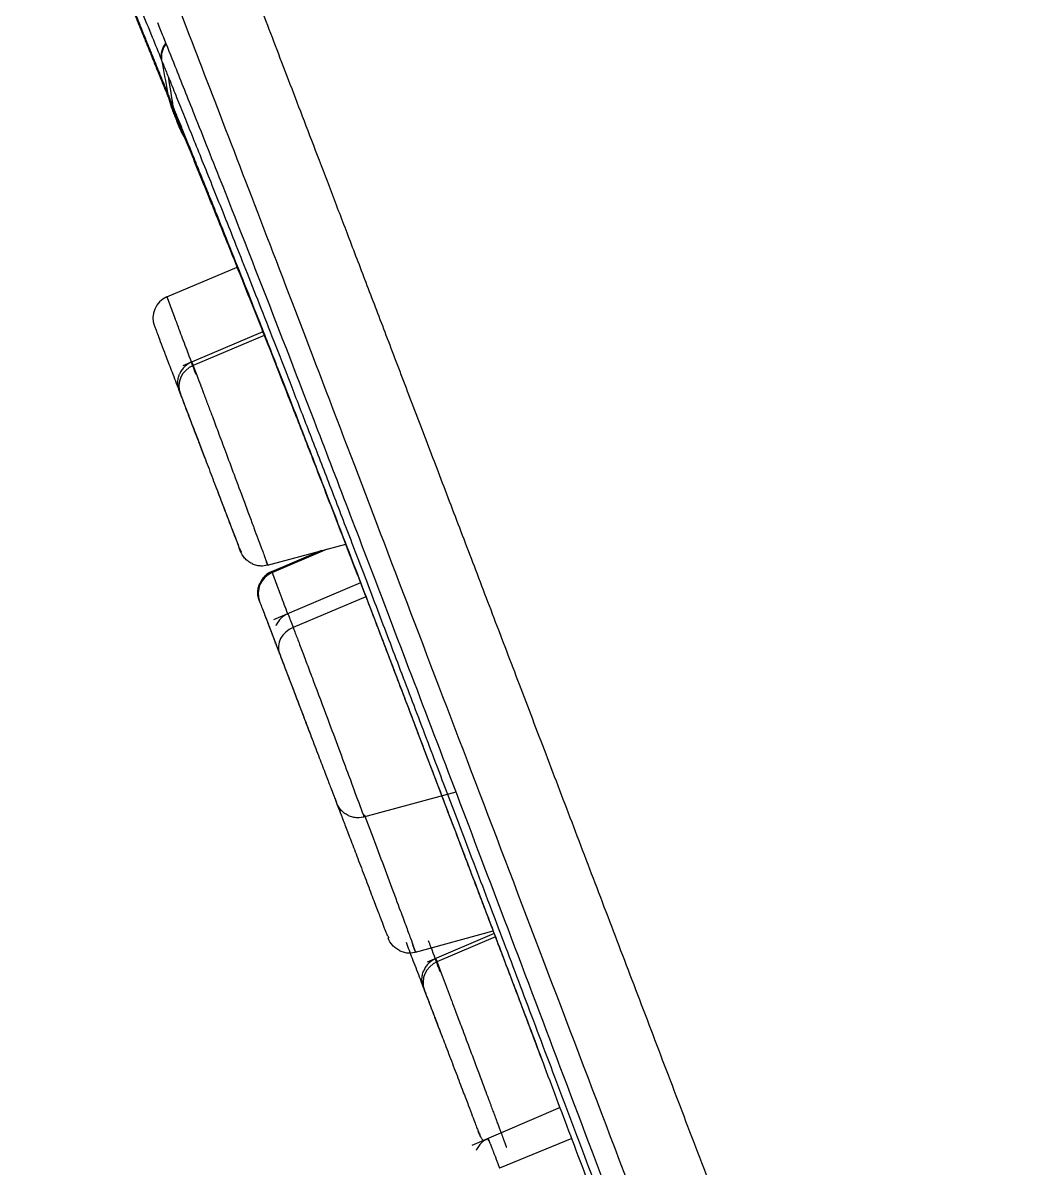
# Model space of a CAD drawing. Extents: x 1777 to 3131, y 3495 to 4487.
# Drawn here: x 2653.78 to 2667.02, y 4140.45 to 4155.49 of the extents above; entities that cross this region are included whole.
import ezdxf

# ---------------------------------------------------------------- set-up
doc = ezdxf.new("R2010")
doc.units = 0
doc.header["$LTSCALE"] = 30
doc.header["$MEASUREMENT"] = 0
doc.layers.add('\\M+5B3DF\\M+5B4E7\\M+5CFDF', color=3, linetype='CONTINUOUS', lineweight=9)

msp = doc.modelspace()

# ---------------------------------------------------------------- linework, layer by layer
at = {"layer": '\\M+5B3DF\\M+5B4E7\\M+5CFDF', "color": 0, "lineweight": -3}
for p, q in [((2655.667, 4151.891), (2656.59, 4152.282)), ((2656.927, 4151.433), (2655.875, 4150.987)), ((2656.946, 4151.386), (2656.011, 4150.992)), ((2655.827, 4150.683), (2655.82, 4150.68)), ((2657.696, 4148.56), (2656.981, 4148.255)), ((2656.989, 4148.37), (2658.016, 4148.645)), ((2657.048, 4148.271), (2657.776, 4148.581)), ((2656.988, 4148.37), (2656.989, 4148.37)), ((2658.211, 4148.137), (2657.066, 4147.648)), ((2658.282, 4147.95), (2657.325, 4147.551)), ((2658.252, 4145.062), (2659.464, 4145.39)), ((2658.931, 4143.284), (2659.952, 4143.562)), ((2659.964, 4143.53), (2659.086, 4143.151)), ((2659.981, 4143.486), (2659.214, 4143.157)), ((2659.017, 4142.929), (2658.995, 4142.923)), ((2660.83, 4141.245), (2659.673, 4140.743)), ((2660.984, 4140.835), (2660.037, 4140.447))]:
    msp.add_line(p, q, dxfattribs=at)
msp.add_arc((2655.784, 4151.615, 0), 0.3, 112.947, 200.8929, dxfattribs=at)
for centre, major_axis, ratio, start_param, end_param in [((2655.887, 4155.069), (0.278, 0.113), 0.927503, 2.125662, 2.942187), ((2655.891, 4155.058), (0.278, 0.113), 0.927199, 2.125947, 2.942325), ((2657.141, 4154.879), (-1.389, -0.567), 0.926281, 6.085531, 6.271338), ((2657.193, 4154.75), (-1.389, -0.567), 0.923086, 6.086201, 6.431637), ((2657.205, 4154.72), (-1.39, -0.564), 0.920473, 6.088495, 6.433471), ((2657.215, 4154.698), (-1.39, -0.564), 0.919895, 6.0885, 6.433244), ((2657.141, 4154.879), (-1.389, -0.567), 0.926281, 0.069933, 0.149467), ((2657.193, 4154.75), (1.39, 0.564), 0.921196, 3.162913, 3.29235), ((2656.124, 4150.725), (-0.28, -0.107), 0.965926, 4.747716, 6.283185), ((2656.899, 4148.696), (0.28, 0.107), 0.965926, 3.141593, 3.359964), ((2657.165, 4147.998), (-0.28, -0.107), 0.991445, 4.750636, 6.283185), ((2657.427, 4147.312), (-0.28, -0.107), 0.866025, 4.746654, 6.283185), ((2658.826, 4143.647), (0.28, 0.107), 0.92388, 3.277998, 3.430817), ((2659.329, 4142.891), (0.28, 0.107), 0.965926, 1.612264, 3.141593), ((2660.034, 4141.044), (-0.28, -0.107), 0.965926, 0, 0.190085)]:
    msp.add_ellipse(centre, major_axis=major_axis, ratio=ratio, start_param=start_param, end_param=end_param, dxfattribs=at)
for points, knots in [([(2653.776, 4159.665), (2653.776, 4159.665), (2653.777, 4159.662), (2653.781, 4159.65), (2653.788, 4159.632), (2653.798, 4159.606), (2653.81, 4159.57), (2653.828, 4159.52), (2653.853, 4159.453), (2653.885, 4159.365), (2653.922, 4159.263), (2653.962, 4159.156), (2654.002, 4159.048), (2654.041, 4158.943), (2654.08, 4158.84), (2654.118, 4158.74), (2654.155, 4158.642), (2654.192, 4158.544), (2654.233, 4158.438), (2654.279, 4158.317), (2654.334, 4158.173), (2654.4, 4158.001), (2654.478, 4157.799), (2654.571, 4157.562), (2654.681, 4157.285), (2654.805, 4156.974), (2654.936, 4156.645), (2655.064, 4156.321), (2655.194, 4155.998), (2655.328, 4155.665), (2655.463, 4155.334), (2655.553, 4155.11), (2655.594, 4155.009)], [0, 0, 0, 0, 0.040397, 0.079998, 0.115944, 0.150665, 0.186539, 0.22561, 0.269105, 0.316321, 0.360337, 0.399003, 0.433354, 0.464211, 0.491743, 0.516243, 0.538567, 0.559572, 0.580353, 0.603373, 0.629492, 0.658721, 0.691082, 0.72658, 0.765462, 0.807277, 0.846, 0.880006, 0.91081, 0.943128, 0.975043, 1, 1, 1, 1]), ([(2655.676, 4154.575), (2655.671, 4154.588), (2655.66, 4154.613), (2655.645, 4154.651), (2655.63, 4154.689), (2655.614, 4154.727), (2655.599, 4154.764), (2655.584, 4154.801), (2655.569, 4154.838), (2655.554, 4154.875), (2655.539, 4154.911), (2655.525, 4154.948), (2655.51, 4154.984), (2655.496, 4155.02), (2655.481, 4155.055), (2655.467, 4155.091), (2655.453, 4155.126), (2655.438, 4155.161), (2655.424, 4155.195), (2655.41, 4155.23), (2655.396, 4155.264), (2655.383, 4155.298), (2655.369, 4155.332), (2655.355, 4155.366), (2655.342, 4155.399), (2655.328, 4155.433), (2655.315, 4155.466), (2655.302, 4155.499), (2655.288, 4155.531), (2655.275, 4155.564), (2655.262, 4155.596), (2655.249, 4155.628), (2655.236, 4155.66), (2655.224, 4155.691), (2655.211, 4155.723), (2655.198, 4155.754), (2655.186, 4155.785), (2655.173, 4155.816), (2655.161, 4155.847), (2655.149, 4155.877), (2655.137, 4155.907), (2655.125, 4155.937), (2655.113, 4155.967), (2655.101, 4155.997), (2655.089, 4156.026), (2655.077, 4156.056), (2655.065, 4156.085), (2655.054, 4156.113), (2655.042, 4156.142), (2655.031, 4156.171), (2655.019, 4156.199), (2655.008, 4156.227), (2654.997, 4156.255), (2654.986, 4156.283), (2654.975, 4156.311), (2654.964, 4156.338), (2654.953, 4156.365), (2654.942, 4156.392), (2654.931, 4156.419), (2654.92, 4156.446), (2654.91, 4156.473), (2654.899, 4156.499), (2654.889, 4156.525), (2654.878, 4156.551), (2654.868, 4156.577), (2654.858, 4156.603), (2654.848, 4156.628), (2654.837, 4156.654), (2654.827, 4156.679), (2654.817, 4156.704), (2654.808, 4156.729), (2654.798, 4156.754), (2654.788, 4156.778), (2654.778, 4156.803), (2654.769, 4156.827), (2654.759, 4156.851), (2654.723, 4156.942), (2654.659, 4157.104), (2654.57, 4157.332), (2654.478, 4157.566), (2654.387, 4157.802), (2654.304, 4158.017), (2654.227, 4158.218), (2654.153, 4158.412), (2654.08, 4158.607), (2654.01, 4158.794), (2653.964, 4158.917), (2653.936, 4158.993), (2653.921, 4159.034), (2653.909, 4159.067), (2653.902, 4159.086), (2653.899, 4159.094)], [0, 0, 0, 0, 0.004062, 0.008123, 0.012185, 0.016247, 0.020309, 0.024372, 0.028434, 0.032497, 0.03656, 0.040623, 0.044686, 0.048749, 0.052813, 0.056876, 0.06094, 0.065004, 0.069068, 0.073132, 0.077197, 0.081261, 0.085326, 0.08939, 0.093455, 0.09752, 0.101585, 0.10565, 0.109716, 0.113781, 0.117847, 0.121912, 0.125978, 0.130043, 0.134109, 0.138174, 0.14224, 0.146306, 0.150372, 0.154438, 0.158504, 0.16257, 0.166636, 0.170702, 0.174768, 0.178834, 0.1829, 0.186967, 0.191033, 0.1951, 0.199166, 0.203233, 0.2073, 0.211367, 0.215434, 0.219501, 0.223568, 0.227635, 0.231702, 0.23577, 0.239837, 0.243905, 0.247972, 0.25204, 0.256108, 0.260175, 0.264243, 0.268311, 0.272379, 0.276447, 0.280515, 0.284584, 0.288652, 0.29272, 0.296789, 0.300857, 0.304926, 0.343283, 0.386326, 0.434053, 0.486463, 0.543552, 0.592776, 0.652051, 0.721371, 0.800728, 0.890117, 0.920481, 0.950032, 0.978771, 1, 1, 1, 1]), ([(2654.052, 4158.678), (2654.052, 4158.677), (2654.059, 4158.659), (2654.074, 4158.618), (2654.102, 4158.542), (2654.129, 4158.468), (2654.156, 4158.394), (2654.187, 4158.313), (2654.225, 4158.211), (2654.27, 4158.093), (2654.321, 4157.958), (2654.379, 4157.806), (2654.445, 4157.634), (2654.512, 4157.461), (2654.578, 4157.29), (2654.641, 4157.127), (2654.711, 4156.948), (2654.788, 4156.752), (2654.874, 4156.536), (2654.942, 4156.364), (2654.989, 4156.246), (2655.01, 4156.192), (2655.032, 4156.138), (2655.054, 4156.083), (2655.077, 4156.027), (2655.099, 4155.971), (2655.122, 4155.915), (2655.145, 4155.857), (2655.168, 4155.8), (2655.191, 4155.742), (2655.215, 4155.683), (2655.239, 4155.624), (2655.263, 4155.564), (2655.287, 4155.504), (2655.312, 4155.443), (2655.336, 4155.382), (2655.361, 4155.32), (2655.386, 4155.258), (2655.412, 4155.195), (2655.437, 4155.132), (2655.463, 4155.068), (2655.489, 4155.004), (2655.516, 4154.939), (2655.542, 4154.874), (2655.569, 4154.808), (2655.595, 4154.742), (2655.621, 4154.68), (2655.637, 4154.64), (2655.644, 4154.623)], [0, 0, 0, 0, 0.008924, 0.091228, 0.1573, 0.20715, 0.24078, 0.285694, 0.331074, 0.376921, 0.423235, 0.470019, 0.517273, 0.564997, 0.598822, 0.633572, 0.669249, 0.705855, 0.743394, 0.78187, 0.790237, 0.798566, 0.806857, 0.81511, 0.823324, 0.8315, 0.839638, 0.847737, 0.855798, 0.86382, 0.871804, 0.879749, 0.887656, 0.895524, 0.903354, 0.911145, 0.918897, 0.926611, 0.934286, 0.941923, 0.949521, 0.95708, 0.964602, 0.972084, 0.979529, 0.986935, 0.994302, 1, 1, 1, 1]), ([(2655.693, 4154.502), (2655.689, 4154.513), (2655.679, 4154.536), (2655.665, 4154.572), (2655.65, 4154.609), (2655.634, 4154.646), (2655.619, 4154.683), (2655.604, 4154.72), (2655.589, 4154.757), (2655.574, 4154.794), (2655.559, 4154.831), (2655.544, 4154.868), (2655.529, 4154.905), (2655.514, 4154.942), (2655.499, 4154.979), (2655.484, 4155.016), (2655.469, 4155.053), (2655.455, 4155.089), (2655.44, 4155.126), (2655.425, 4155.163), (2655.41, 4155.199), (2655.395, 4155.236), (2655.381, 4155.272), (2655.366, 4155.309), (2655.351, 4155.345), (2655.337, 4155.381), (2655.322, 4155.417), (2655.307, 4155.453), (2655.293, 4155.489), (2655.278, 4155.525), (2655.264, 4155.561), (2655.223, 4155.663), (2655.159, 4155.822), (2655.077, 4156.026), (2655.005, 4156.207), (2654.924, 4156.408), (2654.844, 4156.61), (2654.77, 4156.798), (2654.718, 4156.93), (2654.676, 4157.038), (2654.636, 4157.141), (2654.59, 4157.258), (2654.543, 4157.381), (2654.477, 4157.55), (2654.402, 4157.744), (2654.327, 4157.942), (2654.266, 4158.102), (2654.217, 4158.233), (2654.177, 4158.338), (2654.149, 4158.414), (2654.124, 4158.48), (2654.106, 4158.529), (2654.095, 4158.56), (2654.091, 4158.57)], [0, 0, 0, 0, 0.003964, 0.008472, 0.013009, 0.017575, 0.022169, 0.026792, 0.031444, 0.036124, 0.040833, 0.045571, 0.050338, 0.055134, 0.059958, 0.064811, 0.069693, 0.074604, 0.079543, 0.084511, 0.089508, 0.094534, 0.099589, 0.104673, 0.109785, 0.114926, 0.120096, 0.125295, 0.130523, 0.135779, 0.141065, 0.146379, 0.18146, 0.214371, 0.245109, 0.273673, 0.321326, 0.359164, 0.387196, 0.405425, 0.430328, 0.458184, 0.488994, 0.522759, 0.593414, 0.659966, 0.722416, 0.780767, 0.83502, 0.885172, 0.917182, 0.969983, 1, 1, 1, 1]), ([(2655.948, 4158.153), (2655.979, 4158.073), (2656.043, 4157.91), (2656.144, 4157.65), (2656.251, 4157.372), (2656.366, 4157.075), (2656.489, 4156.758), (2656.619, 4156.418), (2656.759, 4156.055), (2656.909, 4155.666), (2657.068, 4155.25), (2657.239, 4154.805), (2657.421, 4154.329), (2657.616, 4153.82), (2657.823, 4153.277), (2658.045, 4152.698), (2658.28, 4152.082), (2658.529, 4151.43), (2658.791, 4150.741), (2659.068, 4150.016), (2659.358, 4149.256), (2659.662, 4148.458), (2659.981, 4147.622), (2660.316, 4146.745), (2660.665, 4145.827), (2661.03, 4144.871), (2661.408, 4143.88), (2661.798, 4142.856), (2662.199, 4141.804), (2662.609, 4140.726), (2663.028, 4139.627), (2663.455, 4138.506), (2663.892, 4137.36), (2664.342, 4136.178), (2664.81, 4134.949), (2665.3, 4133.662), (2665.816, 4132.308), (2666.359, 4130.881), (2666.933, 4129.376), (2667.538, 4127.787), (2668.177, 4126.11), (2668.85, 4124.344), (2669.559, 4122.484), (2670.304, 4120.529), (2671.084, 4118.481), (2671.896, 4116.349), (2672.73, 4114.162), (2673.568, 4111.963), (2674.393, 4109.799), (2675.194, 4107.698), (2675.97, 4105.661), (2676.728, 4103.673), (2677.471, 4101.724), (2678.198, 4099.815), (2678.908, 4097.954), (2679.598, 4096.141), (2680.274, 4094.367), (2680.944, 4092.609), (2681.616, 4090.846), (2682.295, 4089.06), (2682.986, 4087.247), (2683.687, 4085.406), (2684.396, 4083.544), (2685.109, 4081.673), (2685.818, 4079.81), (2686.517, 4077.972), (2687.2, 4076.177), (2687.859, 4074.447), (2688.496, 4072.773), (2689.116, 4071.141), (2689.729, 4069.527), (2690.336, 4067.926), (2690.937, 4066.338), (2691.529, 4064.769), (2692.105, 4063.24), (2692.65, 4061.792), (2693.151, 4060.457), (2693.608, 4059.235), (2694.036, 4058.094), (2694.439, 4057.018), (2694.819, 4055.991), (2695.199, 4054.968), (2695.598, 4053.901), (2696.029, 4052.732), (2696.496, 4051.399), (2696.898, 4050.135), (2697.217, 4049.003), (2697.462, 4048.048), (2697.712, 4046.971), (2697.968, 4045.768), (2698.231, 4044.422), (2698.502, 4042.884), (2698.781, 4041.077), (2699.072, 4038.921), (2699.379, 4036.345), (2699.697, 4033.305), (2700.014, 4029.816), (2700.311, 4025.961), (2700.575, 4021.841), (2700.805, 4017.488), (2701.007, 4012.825), (2701.187, 4007.762), (2701.281, 4004.232), (2701.33, 4002.394)], [0, 0, 0, 0, 0.003544, 0.007201, 0.01097, 0.014848, 0.018837, 0.022935, 0.027142, 0.031459, 0.035888, 0.040431, 0.045095, 0.049884, 0.054803, 0.059853, 0.065035, 0.070349, 0.07579, 0.08135, 0.087022, 0.092807, 0.09872, 0.104773, 0.110967, 0.117287, 0.123715, 0.130231, 0.136819, 0.143468, 0.150168, 0.156906, 0.163715, 0.170668, 0.177844, 0.185322, 0.193141, 0.201338, 0.209948, 0.219002, 0.228521, 0.238531, 0.249049, 0.260084, 0.271644, 0.283691, 0.296093, 0.308564, 0.320791, 0.332572, 0.343982, 0.355131, 0.366093, 0.376851, 0.387326, 0.397512, 0.40746, 0.417323, 0.427267, 0.437362, 0.447647, 0.458143, 0.468826, 0.479621, 0.490447, 0.501223, 0.511855, 0.522246, 0.532261, 0.542305, 0.552449, 0.562759, 0.573377, 0.584445, 0.595968, 0.607757, 0.619676, 0.631715, 0.643918, 0.656335, 0.669021, 0.682018, 0.695271, 0.708641, 0.722035, 0.735445, 0.742244, 0.74954, 0.757318, 0.765556, 0.774232, 0.783549, 0.793975, 0.806052, 0.820158, 0.836493, 0.855109, 0.875694, 0.897487, 0.920175, 0.944378, 0.971031, 1, 1, 1, 1]), ([(2655.276, 4157.101), (2655.547, 4156.402), (2655.86, 4155.594), (2656.41, 4154.166), (2656.607, 4153.654), (2657.027, 4152.56), (2657.251, 4151.977), (2657.957, 4150.133), (2658.473, 4148.779), (2659.58, 4145.879), (2660.171, 4144.329), (2661.402, 4141.094), (2662.044, 4139.407), (2663.357, 4135.958), (2664.029, 4134.192), (2665.388, 4130.619), (2666.076, 4128.812), (2667.461, 4125.176), (2668.157, 4123.349), (2669.554, 4119.684), (2670.254, 4117.847), (2671.656, 4114.168), (2672.358, 4112.327), (2674.465, 4106.8), (2675.871, 4103.113), (2677.976, 4097.59), (2678.678, 4095.75), (2680.076, 4092.079), (2680.774, 4090.247), (2682.165, 4086.599), (2682.857, 4084.783), (2684.23, 4081.183), (2684.91, 4079.399), (2686.25, 4075.885), (2686.911, 4074.153), (2687.873, 4071.626), (2688.19, 4070.795), (2688.809, 4069.165), (2689.113, 4068.365), (2689.997, 4066.036), (2690.547, 4064.578), (2691.294, 4062.597), (2691.529, 4061.972), (2691.968, 4060.799), (2692.173, 4060.25), (2692.563, 4059.21), (2692.748, 4058.72), (2693.102, 4057.782), (2693.27, 4057.335), (2693.755, 4056.043), (2694.058, 4055.242), (2694.55, 4053.954), (2694.719, 4053.509), (2695.073, 4052.556), (2695.258, 4052.047), (2695.633, 4050.951), (2695.822, 4050.365), (2696.191, 4049.113), (2696.368, 4048.448), (2696.708, 4047.036), (2696.872, 4046.292), (2697.19, 4044.731), (2697.343, 4043.913), (2697.634, 4042.205), (2697.772, 4041.317), (2698.031, 4039.503), (2698.153, 4038.576), (2698.5, 4035.759), (2698.708, 4033.832), (2699.076, 4029.945), (2699.239, 4027.985), (2699.528, 4024.059), (2699.653, 4022.093), (2699.874, 4018.159), (2699.97, 4016.19), (2700.226, 4010.281), (2700.352, 4006.338), (2700.452, 4002.394)], [0, 0, 0, 0, 0.03125, 0.03125, 0.046875, 0.046875, 0.0625, 0.0625, 0.09375, 0.09375, 0.125, 0.125, 0.15625, 0.15625, 0.1875, 0.1875, 0.21875, 0.21875, 0.25, 0.25, 0.28125, 0.28125, 0.3125, 0.3125, 0.375, 0.375, 0.40625, 0.40625, 0.4375, 0.4375, 0.46875, 0.46875, 0.5, 0.5, 0.53125, 0.53125, 0.546875, 0.546875, 0.5625, 0.5625, 0.59375, 0.59375, 0.609375, 0.609375, 0.625, 0.625, 0.640625, 0.640625, 0.65625, 0.65625, 0.6875, 0.6875, 0.703125, 0.703125, 0.71875, 0.71875, 0.734375, 0.734375, 0.75, 0.75, 0.765625, 0.765625, 0.78125, 0.78125, 0.796875, 0.796875, 0.8125, 0.8125, 0.84375, 0.84375, 0.875, 0.875, 0.90625, 0.90625, 0.9375, 0.9375, 1, 1, 1, 1]), ([(2697.392, 4033.783), (2697.373, 4033.985), (2697.331, 4034.444), (2697.259, 4035.213), (2697.17, 4036.139), (2697.07, 4037.141), (2696.923, 4038.545), (2696.755, 4040.053), (2696.53, 4041.902), (2696.291, 4043.607), (2696.019, 4045.247), (2695.808, 4046.407), (2695.661, 4047.19), (2695.551, 4047.759), (2695.441, 4048.309), (2695.317, 4048.896), (2695.181, 4049.494), (2695.019, 4050.131), (2694.84, 4050.759), (2694.66, 4051.345), (2694.468, 4051.941), (2694.199, 4052.743), (2693.848, 4053.728), (2693.455, 4054.81), (2693.087, 4055.821), (2692.656, 4057.033), (2692.225, 4058.301), (2691.798, 4059.548), (2691.489, 4060.44), (2691.238, 4061.161), (2690.755, 4062.552), (2690.14, 4064.279), (2689.392, 4066.315), (2688.837, 4067.816), (2688.187, 4069.558), (2687.442, 4071.543), (2686.604, 4073.766), (2685.674, 4076.225), (2684.653, 4078.92), (2683.14, 4082.907), (2681.213, 4087.98), (2678.983, 4093.86), (2676.97, 4099.166), (2675.177, 4103.882), (2673.612, 4108.004), (2672.274, 4111.529), (2671.163, 4114.456), (2670.278, 4116.784), (2669.621, 4118.517), (2669.19, 4119.653), (2668.295, 4122.016), (2666.983, 4125.48), (2665.316, 4129.893), (2664.024, 4133.316), (2662.698, 4136.835), (2661.297, 4140.551), (2659.825, 4144.442), (2658.624, 4147.598), (2657.678, 4150.072), (2656.957, 4151.938), (2656.429, 4153.28), (2656.055, 4154.222), (2655.802, 4154.857), (2655.646, 4155.247), (2655.572, 4155.431), (2655.548, 4155.492)], [0, 0, 0, 0, 0.003976, 0.009037, 0.015181, 0.02234, 0.029033, 0.04339, 0.053009, 0.067553, 0.080041, 0.090497, 0.096214, 0.100508, 0.105868, 0.11143, 0.117193, 0.123269, 0.130297, 0.136094, 0.141538, 0.149425, 0.163015, 0.17726, 0.192999, 0.207436, 0.232823, 0.251111, 0.25955, 0.267329, 0.277588, 0.307897, 0.319194, 0.331856, 0.345879, 0.361259, 0.378, 0.3961, 0.415561, 0.436382, 0.481194, 0.521892, 0.558479, 0.590959, 0.619335, 0.643607, 0.663774, 0.679837, 0.691795, 0.699649, 0.703397, 0.740803, 0.771616, 0.795835, 0.813454, 0.847523, 0.878173, 0.905401, 0.929204, 0.949582, 0.966531, 0.980047, 0.990129, 0.99678, 1, 1, 1, 1]), ([(2655.701, 4154.746), (2655.732, 4154.669), (2655.796, 4154.51), (2655.898, 4154.257), (2656.009, 4153.982), (2656.129, 4153.683), (2656.26, 4153.359), (2656.402, 4153.006), (2656.555, 4152.621), (2656.722, 4152.201), (2656.902, 4151.742), (2657.098, 4151.243), (2657.308, 4150.703), (2657.533, 4150.122), (2657.774, 4149.498), (2658.031, 4148.83), (2658.306, 4148.113), (2658.599, 4147.342), (2658.91, 4146.522), (2659.239, 4145.658), (2659.585, 4144.747), (2659.95, 4143.786), (2660.333, 4142.771), (2660.735, 4141.707), (2661.154, 4140.597), (2661.591, 4139.437), (2662.045, 4138.227), (2662.516, 4136.974), (2663.003, 4135.677), (2663.506, 4134.337), (2664.025, 4132.956), (2664.559, 4131.536), (2665.108, 4130.076), (2665.671, 4128.58), (2666.249, 4127.047), (2666.84, 4125.479), (2667.444, 4123.876), (2668.062, 4122.24), (2668.693, 4120.571), (2669.337, 4118.87), (2669.993, 4117.137), (2670.662, 4115.372), (2671.343, 4113.575), (2672.036, 4111.748), (2672.74, 4109.888), (2673.456, 4107.999), (2674.185, 4106.079), (2674.925, 4104.128), (2675.676, 4102.148), (2676.439, 4100.138), (2677.212, 4098.099), (2677.996, 4096.031), (2678.789, 4093.935), (2679.593, 4091.812), (2680.408, 4089.663), (2681.231, 4087.491), (2682.062, 4085.298), (2682.9, 4083.087), (2683.741, 4080.865), (2684.459, 4078.975), (2685.046, 4077.423), (2685.504, 4076.21), (2685.957, 4075.008), (2686.405, 4073.818), (2686.849, 4072.641), (2687.283, 4071.483), (2687.71, 4070.343), (2688.125, 4069.226), (2688.527, 4068.139), (2688.917, 4067.083), (2689.287, 4066.069), (2689.638, 4065.096), (2689.971, 4064.168), (2690.276, 4063.297), (2690.564, 4062.472), (2690.822, 4061.708), (2691.07, 4060.98), (2691.307, 4060.288), (2691.526, 4059.636), (2691.737, 4059.009), (2691.937, 4058.407), (2692.134, 4057.822), (2692.329, 4057.245), (2692.53, 4056.667), (2692.741, 4056.076), (2692.964, 4055.465), (2693.193, 4054.832), (2693.418, 4054.205), (2693.642, 4053.579), (2693.859, 4052.961), (2694.076, 4052.315), (2694.295, 4051.635), (2694.515, 4050.925), (2694.726, 4050.19), (2694.911, 4049.448), (2695.074, 4048.696), (2695.233, 4047.917), (2695.403, 4047.09), (2695.572, 4046.224), (2695.729, 4045.326), (2695.859, 4044.587), (2695.962, 4043.942), (2696.062, 4043.283), (2696.202, 4042.253), (2696.38, 4040.826), (2696.545, 4039.293), (2696.704, 4037.789), (2696.832, 4036.461), (2696.951, 4035.14), (2697.029, 4034.256), (2697.068, 4033.817)], [0, 0, 0, 0, 0.004064, 0.008338, 0.012822, 0.017515, 0.022417, 0.027527, 0.032846, 0.038374, 0.044111, 0.050058, 0.056216, 0.062585, 0.069164, 0.075952, 0.082946, 0.090152, 0.097572, 0.105204, 0.113045, 0.121092, 0.12935, 0.137821, 0.146504, 0.155392, 0.164494, 0.17381, 0.183336, 0.193072, 0.203021, 0.213179, 0.223549, 0.234132, 0.244925, 0.255929, 0.267144, 0.278572, 0.290209, 0.302057, 0.314116, 0.326385, 0.338865, 0.351555, 0.364455, 0.377566, 0.390888, 0.40442, 0.418161, 0.432112, 0.446275, 0.460646, 0.475227, 0.49002, 0.50502, 0.52023, 0.53565, 0.551277, 0.567115, 0.58316, 0.592044, 0.600928, 0.609812, 0.618697, 0.627579, 0.63646, 0.64534, 0.654216, 0.663094, 0.671969, 0.68084, 0.689715, 0.698586, 0.707459, 0.716333, 0.72521, 0.734098, 0.742981, 0.751867, 0.760754, 0.769643, 0.778535, 0.787431, 0.796331, 0.805231, 0.814129, 0.823024, 0.831921, 0.839262, 0.846596, 0.853929, 0.861261, 0.868588, 0.875901, 0.883207, 0.890525, 0.897862, 0.905201, 0.912528, 0.919862, 0.927195, 0.929512, 0.934403, 0.941873, 0.951919, 0.96455, 0.973562, 0.982471, 0.991284, 1, 1, 1, 1]), ([(2655.693, 4154.502), (2655.697, 4154.492), (2655.71, 4154.46), (2655.733, 4154.404), (2655.761, 4154.336), (2655.789, 4154.266), (2655.817, 4154.197), (2655.836, 4154.15), (2655.846, 4154.126)], [0, 0, 0, 0, 0.079472, 0.265538, 0.450622, 0.634726, 0.817852, 1, 1, 1, 1]), ([(2673.991, 4106.374), (2673.969, 4106.432), (2673.922, 4106.555), (2673.848, 4106.752), (2673.764, 4106.973), (2673.671, 4107.218), (2673.569, 4107.488), (2673.458, 4107.782), (2673.337, 4108.1), (2673.207, 4108.443), (2673.069, 4108.809), (2672.921, 4109.2), (2672.655, 4109.901), (2672.322, 4110.781), (2671.942, 4111.784), (2671.548, 4112.824), (2670.968, 4114.354), (2670.267, 4116.205), (2669.651, 4117.834), (2669.247, 4118.9), (2668.98, 4119.607), (2668.727, 4120.275), (2668.414, 4121.102), (2668.03, 4122.118), (2667.564, 4123.353), (2667.078, 4124.641), (2666.572, 4125.98), (2666.048, 4127.371), (2665.505, 4128.812), (2664.974, 4130.225), (2664.356, 4131.867), (2663.779, 4133.402), (2663.222, 4134.882), (2662.786, 4136.043), (2662.329, 4137.259), (2661.867, 4138.49), (2661.413, 4139.697), (2661.005, 4140.78), (2660.643, 4141.74), (2660.34, 4142.544), (2660.075, 4143.244), (2659.829, 4143.892), (2659.572, 4144.57), (2659.303, 4145.276), (2659.035, 4145.98), (2658.795, 4146.614), (2658.605, 4147.113), (2658.442, 4147.541), (2658.282, 4147.961), (2658.102, 4148.432), (2657.922, 4148.898), (2657.749, 4149.347), (2657.587, 4149.766), (2657.433, 4150.164), (2657.286, 4150.541), (2657.147, 4150.897), (2657.015, 4151.233), (2656.863, 4151.62), (2656.689, 4152.059), (2656.494, 4152.548), (2656.353, 4152.902), (2656.254, 4153.148), (2656.19, 4153.306), (2656.111, 4153.502), (2656.041, 4153.674), (2655.985, 4153.811), (2655.948, 4153.903), (2655.913, 4153.991), (2655.878, 4154.077), (2655.845, 4154.159), (2655.812, 4154.239), (2655.781, 4154.316), (2655.761, 4154.366), (2655.751, 4154.391)], [0, 0, 0, 0, 0.003101, 0.006637, 0.010608, 0.015015, 0.019856, 0.025133, 0.030846, 0.036993, 0.043576, 0.050594, 0.058047, 0.081336, 0.09796, 0.112097, 0.137424, 0.180442, 0.211959, 0.225362, 0.238089, 0.25014, 0.261516, 0.28285, 0.305173, 0.328485, 0.352786, 0.37808, 0.404367, 0.431649, 0.455791, 0.495166, 0.517135, 0.539107, 0.561077, 0.586862, 0.610575, 0.632213, 0.651773, 0.66925, 0.682217, 0.696106, 0.710915, 0.726644, 0.743292, 0.758963, 0.770809, 0.778821, 0.789976, 0.801896, 0.81458, 0.82636, 0.837853, 0.84906, 0.859981, 0.870615, 0.880962, 0.891021, 0.907507, 0.924588, 0.942264, 0.946822, 0.953033, 0.960896, 0.970408, 0.974401, 0.978309, 0.982134, 0.985875, 0.989532, 0.993105, 0.996594, 1, 1, 1, 1]), ([(2655.846, 4154.126), (2655.841, 4154.139), (2655.831, 4154.163), (2655.816, 4154.2), (2655.8, 4154.237), (2655.786, 4154.273), (2655.777, 4154.295), (2655.773, 4154.306)], [0, 0, 0, 0, 0.203677, 0.408742, 0.615196, 0.823039, 1, 1, 1, 1]), ([(2660.612, 4141.828), (2660.607, 4141.841), (2660.538, 4142.023), (2660.409, 4142.366), (2660.211, 4142.887), (2659.992, 4143.465), (2659.736, 4144.138), (2659.446, 4144.9), (2659.197, 4145.555), (2658.999, 4146.074), (2658.864, 4146.43), (2658.733, 4146.774), (2658.607, 4147.106), (2658.485, 4147.425), (2658.368, 4147.731), (2658.255, 4148.025), (2658.146, 4148.308), (2657.976, 4148.749), (2657.754, 4149.325), (2657.49, 4150.006), (2657.249, 4150.621), (2657.054, 4151.118), (2656.891, 4151.53), (2656.751, 4151.884), (2656.605, 4152.247), (2656.496, 4152.52), (2656.421, 4152.705), (2656.383, 4152.801), (2656.344, 4152.896), (2656.306, 4152.99), (2656.269, 4153.083), (2656.232, 4153.174), (2656.195, 4153.264), (2656.159, 4153.354), (2656.123, 4153.442), (2656.088, 4153.529), (2656.053, 4153.615), (2656.019, 4153.7), (2655.985, 4153.784), (2655.951, 4153.867), (2655.929, 4153.921), (2655.918, 4153.948)], [0, 0, 0, 0, 0.002437, 0.033483, 0.063293, 0.099842, 0.143131, 0.193167, 0.249955, 0.275123, 0.29978, 0.323924, 0.347555, 0.370674, 0.393285, 0.415387, 0.436983, 0.45807, 0.517981, 0.57514, 0.62954, 0.681187, 0.714592, 0.750664, 0.789407, 0.830825, 0.842103, 0.853382, 0.864661, 0.875942, 0.887223, 0.898504, 0.909786, 0.921067, 0.932348, 0.943628, 0.954906, 0.966183, 0.977458, 0.988731, 1, 1, 1, 1]), ([(2655.667, 4151.891), (2655.667, 4151.891), (2655.667, 4151.891), (2655.668, 4151.891), (2655.668, 4151.89), (2655.668, 4151.89), (2655.668, 4151.889), (2655.669, 4151.888), (2655.669, 4151.886), (2655.67, 4151.885), (2655.67, 4151.883), (2655.671, 4151.881), (2655.672, 4151.879), (2655.673, 4151.877), (2655.674, 4151.874), (2655.675, 4151.871), (2655.676, 4151.868), (2655.677, 4151.865), (2655.678, 4151.862), (2655.68, 4151.858), (2655.681, 4151.854), (2655.683, 4151.85), (2655.684, 4151.846), (2655.686, 4151.841), (2655.688, 4151.837), (2655.69, 4151.832), (2655.692, 4151.827), (2655.694, 4151.821), (2655.696, 4151.816), (2655.698, 4151.81), (2655.7, 4151.804), (2655.702, 4151.798), (2655.705, 4151.791), (2655.707, 4151.785), (2655.71, 4151.778), (2655.712, 4151.771), (2655.715, 4151.764), (2655.718, 4151.756), (2655.721, 4151.748), (2655.724, 4151.74), (2655.727, 4151.732), (2655.73, 4151.724), (2655.733, 4151.715), (2655.736, 4151.707), (2655.74, 4151.698), (2655.743, 4151.689), (2655.747, 4151.679), (2655.75, 4151.67), (2655.754, 4151.66), (2655.758, 4151.65), (2655.761, 4151.64), (2655.765, 4151.629), (2655.769, 4151.619), (2655.773, 4151.608), (2655.794, 4151.552), (2655.841, 4151.427), (2655.931, 4151.187), (2656.005, 4150.987), (2656.047, 4150.875)], [0, 0, 0, 0, 0.009242, 0.018498, 0.027769, 0.037054, 0.046354, 0.055668, 0.064997, 0.074341, 0.083699, 0.093071, 0.102459, 0.11186, 0.121277, 0.130707, 0.140153, 0.149613, 0.159087, 0.168576, 0.17808, 0.187598, 0.197131, 0.206678, 0.21624, 0.225817, 0.235408, 0.245014, 0.254635, 0.26427, 0.27392, 0.283584, 0.293263, 0.302956, 0.312665, 0.322388, 0.332125, 0.341877, 0.351644, 0.361426, 0.371222, 0.381033, 0.390858, 0.400698, 0.410553, 0.420423, 0.430307, 0.440206, 0.45012, 0.460048, 0.469991, 0.479949, 0.489921, 0.499909, 0.50991, 0.640712, 0.805988, 1, 1, 1, 1]), ([(2655.504, 4151.508), (2655.504, 4151.508), (2655.506, 4151.502), (2655.518, 4151.472), (2655.541, 4151.411), (2655.578, 4151.314), (2655.631, 4151.174), (2655.702, 4150.99), (2655.788, 4150.763), (2655.887, 4150.506), (2655.987, 4150.243), (2656.075, 4150.013), (2656.13, 4149.868), (2656.157, 4149.797), (2656.164, 4149.778)], [0, 0, 0, 0, 0.087776, 0.175552, 0.263328, 0.351103, 0.438879, 0.526655, 0.614431, 0.702207, 0.789983, 0.877758, 0.965534, 1, 1, 1, 1]), ([(2655.996, 4151.038), (2655.96, 4151.023), (2655.913, 4150.993), (2655.862, 4150.933), (2655.842, 4150.898), (2655.834, 4150.879)], [0, 0, 0, 0, 0.479425, 0.737052, 1, 1, 1, 1]), ([(2656.014, 4150.98), (2656.013, 4150.983), (2656.011, 4150.989), (2656.007, 4150.998), (2656.004, 4151.006), (2656.002, 4151.013), (2655.999, 4151.02), (2655.997, 4151.025), (2655.996, 4151.03), (2655.995, 4151.033), (2655.994, 4151.035), (2655.993, 4151.037), (2655.993, 4151.038), (2655.993, 4151.037), (2655.994, 4151.036), (2655.995, 4151.034), (2655.996, 4151.03), (2655.998, 4151.026), (2656, 4151.021), (2656.002, 4151.015), (2656.005, 4151.009), (2656.007, 4151.001), (2656.01, 4150.995), (2656.011, 4150.992)], [0, 0, 0, 0, 0.04035, 0.08964, 0.138792, 0.187806, 0.236682, 0.285421, 0.334021, 0.382483, 0.430808, 0.478995, 0.527045, 0.574957, 0.622732, 0.67037, 0.717871, 0.765234, 0.812461, 0.859551, 0.906504, 0.95332, 1, 1, 1, 1]), ([(2656.011, 4150.992), (2656.011, 4150.991), (2656.012, 4150.988), (2656.014, 4150.983), (2656.016, 4150.978), (2656.018, 4150.973), (2656.02, 4150.968), (2656.022, 4150.962), (2656.024, 4150.957), (2656.027, 4150.951), (2656.029, 4150.945), (2656.031, 4150.938), (2656.034, 4150.932), (2656.036, 4150.925), (2656.039, 4150.918), (2656.042, 4150.911), (2656.045, 4150.903), (2656.047, 4150.896), (2656.05, 4150.888), (2656.053, 4150.88), (2656.057, 4150.871), (2656.06, 4150.863), (2656.063, 4150.854), (2656.066, 4150.845), (2656.07, 4150.836), (2656.073, 4150.827), (2656.077, 4150.817), (2656.081, 4150.808), (2656.084, 4150.798), (2656.088, 4150.787), (2656.092, 4150.777), (2656.096, 4150.766), (2656.1, 4150.756), (2656.104, 4150.745), (2656.109, 4150.734), (2656.113, 4150.722), (2656.117, 4150.711), (2656.122, 4150.699), (2656.126, 4150.687), (2656.131, 4150.675), (2656.135, 4150.662), (2656.14, 4150.65), (2656.145, 4150.637), (2656.15, 4150.624), (2656.155, 4150.611), (2656.16, 4150.598), (2656.165, 4150.584), (2656.17, 4150.571), (2656.175, 4150.557), (2656.18, 4150.543), (2656.186, 4150.528), (2656.191, 4150.514), (2656.196, 4150.5), (2656.202, 4150.485), (2656.224, 4150.427), (2656.268, 4150.309), (2656.344, 4150.107), (2656.44, 4149.85), (2656.555, 4149.542), (2656.662, 4149.256), (2656.748, 4149.024), (2656.81, 4148.857), (2656.861, 4148.72), (2656.902, 4148.611), (2656.932, 4148.528), (2656.95, 4148.48), (2656.96, 4148.454), (2656.964, 4148.441), (2656.968, 4148.43), (2656.972, 4148.42), (2656.976, 4148.41), (2656.979, 4148.402), (2656.981, 4148.394), (2656.984, 4148.388), (2656.986, 4148.383), (2656.987, 4148.378), (2656.988, 4148.375), (2656.989, 4148.373), (2656.99, 4148.371), (2656.99, 4148.371), (2656.99, 4148.371), (2656.989, 4148.372), (2656.988, 4148.375), (2656.987, 4148.378), (2656.985, 4148.382), (2656.983, 4148.387), (2656.981, 4148.393), (2656.978, 4148.4), (2656.975, 4148.407), (2656.973, 4148.413), (2656.972, 4148.416)], [0, 0, 0, 0, 0.00402, 0.008047, 0.012081, 0.016121, 0.020168, 0.024222, 0.028282, 0.032349, 0.036423, 0.040503, 0.044591, 0.048684, 0.052785, 0.056892, 0.061006, 0.065127, 0.069254, 0.073388, 0.077529, 0.081676, 0.08583, 0.089991, 0.094159, 0.098333, 0.102514, 0.106702, 0.110896, 0.115097, 0.119305, 0.12352, 0.127741, 0.131969, 0.136204, 0.140446, 0.144694, 0.148949, 0.153211, 0.157479, 0.161755, 0.166037, 0.170326, 0.174621, 0.178923, 0.183232, 0.187548, 0.191871, 0.1962, 0.200536, 0.204879, 0.209229, 0.213585, 0.217948, 0.222318, 0.264227, 0.31647, 0.379042, 0.451939, 0.535155, 0.587466, 0.636179, 0.68129, 0.722792, 0.760684, 0.794959, 0.803826, 0.812664, 0.821475, 0.830257, 0.839011, 0.847738, 0.856436, 0.865106, 0.873748, 0.882362, 0.890947, 0.899505, 0.908034, 0.916536, 0.925009, 0.933454, 0.941871, 0.95026, 0.95862, 0.966953, 0.975257, 0.983533, 0.99178, 1, 1, 1, 1]), ([(2655.831, 4150.652), (2655.817, 4150.688), (2655.807, 4150.744), (2655.814, 4150.822), (2655.826, 4150.86), (2655.834, 4150.879)], [0, 0, 0, 0, 0.479398, 0.73703, 1, 1, 1, 1]), ([(2655.88, 4150.522), (2655.884, 4150.512), (2655.903, 4150.463), (2655.945, 4150.352), (2656.019, 4150.158), (2656.09, 4149.972), (2656.133, 4149.859), (2656.145, 4149.83)], [0, 0, 0, 0, 0.085418, 0.358976, 0.632534, 0.906092, 1, 1, 1, 1]), ([(2656.314, 4149.385), (2656.337, 4149.327), (2656.383, 4149.206), (2656.443, 4149.048), (2656.493, 4148.917), (2656.533, 4148.813), (2656.567, 4148.724), (2656.596, 4148.648), (2656.612, 4148.606), (2656.618, 4148.589)], [0, 0, 0, 0, 0.119676, 0.266397, 0.413117, 0.559838, 0.706559, 0.853279, 1, 1, 1, 1]), ([(2656.785, 4148.389), (2656.766, 4148.398), (2656.732, 4148.418), (2656.674, 4148.471), (2656.645, 4148.52), (2656.631, 4148.556)], [0, 0, 0, 0, 0.26297, 0.520602, 1, 1, 1, 1]), ([(2656.785, 4148.389), (2656.803, 4148.38), (2656.841, 4148.367), (2656.911, 4148.357), (2656.96, 4148.363), (2656.989, 4148.371)], [0, 0, 0, 0, 0.292099, 0.578286, 1, 1, 1, 1]), ([(2657.047, 4148.283), (2657.011, 4148.268), (2656.964, 4148.237), (2656.913, 4148.177), (2656.894, 4148.142), (2656.886, 4148.123)], [0, 0, 0, 0, 0.479505, 0.737105, 1, 1, 1, 1]), ([(2657.048, 4148.271), (2657.049, 4148.271), (2657.049, 4148.269), (2657.05, 4148.267), (2657.051, 4148.264), (2657.052, 4148.261), (2657.053, 4148.258), (2657.055, 4148.255), (2657.056, 4148.251), (2657.057, 4148.248), (2657.059, 4148.244), (2657.06, 4148.24), (2657.062, 4148.235), (2657.064, 4148.231), (2657.066, 4148.226), (2657.068, 4148.221), (2657.07, 4148.216), (2657.072, 4148.21), (2657.074, 4148.205), (2657.076, 4148.199), (2657.078, 4148.192), (2657.081, 4148.186), (2657.083, 4148.18), (2657.086, 4148.173), (2657.088, 4148.166), (2657.091, 4148.159), (2657.094, 4148.151), (2657.097, 4148.143), (2657.1, 4148.136), (2657.103, 4148.127), (2657.106, 4148.119), (2657.109, 4148.111), (2657.112, 4148.102), (2657.116, 4148.093), (2657.119, 4148.084), (2657.123, 4148.074), (2657.126, 4148.065), (2657.13, 4148.055), (2657.134, 4148.045), (2657.138, 4148.035), (2657.141, 4148.024), (2657.145, 4148.013), (2657.15, 4148.003), (2657.154, 4147.991), (2657.158, 4147.98), (2657.162, 4147.969), (2657.167, 4147.957), (2657.171, 4147.945), (2657.176, 4147.933), (2657.18, 4147.921), (2657.185, 4147.908), (2657.19, 4147.895), (2657.195, 4147.882), (2657.199, 4147.869), (2657.217, 4147.821), (2657.237, 4147.77), (2657.255, 4147.722), (2657.257, 4147.717)], [0, 0, 0, 0, 0.015066, 0.030161, 0.045284, 0.060435, 0.075615, 0.090823, 0.106059, 0.121324, 0.136617, 0.151939, 0.167289, 0.182667, 0.198074, 0.213509, 0.228973, 0.244465, 0.259986, 0.275535, 0.291113, 0.306719, 0.322354, 0.338017, 0.353708, 0.369428, 0.385177, 0.400954, 0.416759, 0.432594, 0.448456, 0.464347, 0.480267, 0.496215, 0.512192, 0.528198, 0.544232, 0.560294, 0.576386, 0.592505, 0.608654, 0.624831, 0.641036, 0.657271, 0.673533, 0.689825, 0.706145, 0.722494, 0.738871, 0.755277, 0.771712, 0.788176, 0.804668, 0.821189, 0.837738, 0.984143, 1, 1, 1, 1]), ([(2656.883, 4147.896), (2656.869, 4147.932), (2656.858, 4147.988), (2656.866, 4148.066), (2656.878, 4148.104), (2656.886, 4148.123)], [0, 0, 0, 0, 0.479455, 0.737065, 1, 1, 1, 1]), ([(2656.885, 4147.891), (2656.887, 4147.885), (2656.894, 4147.866), (2656.916, 4147.809), (2656.952, 4147.716), (2657.004, 4147.578), (2657.075, 4147.393), (2657.162, 4147.164), (2657.264, 4146.898), (2657.358, 4146.651), (2657.434, 4146.453), (2657.492, 4146.3), (2657.536, 4146.185), (2657.557, 4146.131), (2657.565, 4146.108)], [0, 0, 0, 0, 0.083335, 0.16667, 0.250005, 0.33334, 0.416675, 0.50001, 0.583345, 0.66668, 0.750015, 0.83335, 0.916685, 1, 1, 1, 1]), ([(2656.954, 4147.71), (2656.965, 4147.68), (2656.997, 4147.597), (2657.062, 4147.428), (2657.122, 4147.269), (2657.153, 4147.189)], [0, 0, 0, 0, 0.264401, 0.639038, 1, 1, 1, 1]), ([(2657.259, 4147.73), (2657.223, 4147.715), (2657.176, 4147.684), (2657.125, 4147.625), (2657.105, 4147.59), (2657.097, 4147.571)], [0, 0, 0, 0, 0.479396, 0.737033, 1, 1, 1, 1]), ([(2657.255, 4147.729), (2657.255, 4147.729), (2657.256, 4147.727), (2657.261, 4147.715), (2657.267, 4147.701)], [0, 0, 0, 0, 0.217069, 1, 1, 1, 1]), ([(2657.267, 4147.701), (2657.267, 4147.701), (2657.273, 4147.687), (2657.288, 4147.648), (2657.312, 4147.583), (2657.325, 4147.551)], [0, 0, 0, 0, 0.000062, 0.504363, 1, 1, 1, 1]), ([(2657.325, 4147.551), (2657.332, 4147.532), (2657.347, 4147.493), (2657.373, 4147.424), (2657.402, 4147.347), (2657.434, 4147.263), (2657.469, 4147.17), (2657.506, 4147.071), (2657.546, 4146.965), (2657.634, 4146.732), (2657.814, 4146.254), (2658.051, 4145.616), (2658.204, 4145.2), (2658.25, 4145.076), (2658.254, 4145.063), (2658.253, 4145.063)], [0, 0, 0, 0, 0.032295, 0.064945, 0.097949, 0.131309, 0.165025, 0.199098, 0.233529, 0.268317, 0.417358, 0.642227, 0.8173, 0.953911, 1, 1, 1, 1]), ([(2657.096, 4147.338), (2657.095, 4147.34), (2657.093, 4147.346), (2657.092, 4147.348), (2657.099, 4147.33), (2657.114, 4147.29), (2657.134, 4147.239), (2657.147, 4147.205)], [0, 0, 0, 0, 0.058878, 0.294158, 0.529439, 0.764719, 1, 1, 1, 1]), ([(2657.147, 4147.205), (2657.155, 4147.183), (2657.175, 4147.13), (2657.216, 4147.024), (2657.269, 4146.884), (2657.336, 4146.71), (2657.415, 4146.502), (2657.504, 4146.268), (2657.599, 4146.019), (2657.692, 4145.775), (2657.771, 4145.568), (2657.828, 4145.42), (2657.865, 4145.324), (2657.886, 4145.269), (2657.894, 4145.248), (2657.895, 4145.245), (2657.895, 4145.245)], [0, 0, 0, 0, 0.073278, 0.146556, 0.219834, 0.293111, 0.366389, 0.439667, 0.512945, 0.586223, 0.659501, 0.732778, 0.806056, 0.879334, 0.952612, 1, 1, 1, 1]), ([(2657.871, 4145.307), (2657.878, 4145.29), (2657.894, 4145.247), (2657.93, 4145.153), (2657.98, 4145.022), (2658.046, 4144.85), (2658.127, 4144.638), (2658.22, 4144.393), (2658.32, 4144.13), (2658.407, 4143.903), (2658.471, 4143.736), (2658.516, 4143.618), (2658.546, 4143.539), (2658.558, 4143.508), (2658.562, 4143.497)], [0, 0, 0, 0, 0.083335, 0.16667, 0.250005, 0.33334, 0.416675, 0.50001, 0.583345, 0.666681, 0.750016, 0.833351, 0.916686, 1, 1, 1, 1]), ([(2658.048, 4145.081), (2658.029, 4145.089), (2657.995, 4145.11), (2657.937, 4145.163), (2657.908, 4145.212), (2657.894, 4145.248)], [0, 0, 0, 0, 0.262988, 0.520631, 1, 1, 1, 1]), ([(2658.259, 4145.094), (2658.262, 4145.086), (2658.319, 4144.934), (2658.477, 4144.515), (2658.676, 4143.98), (2658.805, 4143.634), (2658.868, 4143.462), (2658.909, 4143.349), (2658.931, 4143.29), (2658.934, 4143.28), (2658.923, 4143.308), (2658.905, 4143.356), (2658.896, 4143.379)], [0, 0, 0, 0, 0.009778, 0.168959, 0.423965, 0.520272, 0.611923, 0.698907, 0.781214, 0.858837, 0.931768, 1, 1, 1, 1]), ([(2658.048, 4145.081), (2658.066, 4145.072), (2658.104, 4145.059), (2658.182, 4145.048), (2658.238, 4145.057), (2658.275, 4145.069)], [0, 0, 0, 0, 0.262967, 0.520604, 1, 1, 1, 1]), ([(2658.726, 4143.303), (2658.707, 4143.312), (2658.673, 4143.332), (2658.615, 4143.385), (2658.586, 4143.434), (2658.572, 4143.47)], [0, 0, 0, 0, 0.262939, 0.52055, 1, 1, 1, 1]), ([(2658.726, 4143.303), (2658.744, 4143.294), (2658.782, 4143.281), (2658.86, 4143.27), (2658.916, 4143.279), (2658.952, 4143.291)], [0, 0, 0, 0, 0.262899, 0.520501, 1, 1, 1, 1]), ([(2658.808, 4143.414), (2658.834, 4143.347), (2658.893, 4143.19), (2658.984, 4142.954), (2659.063, 4142.746), (2659.126, 4142.58), (2659.176, 4142.45), (2659.213, 4142.354), (2659.241, 4142.28), (2659.262, 4142.223), (2659.278, 4142.182), (2659.283, 4142.169), (2659.283, 4142.169)], [0, 0, 0, 0, 0.083317, 0.18517, 0.287024, 0.388878, 0.490731, 0.592585, 0.694439, 0.796293, 0.898146, 1, 1, 1, 1]), ([(2659.1, 4143.435), (2659.11, 4143.41), (2659.16, 4143.275), (2659.212, 4143.137), (2659.252, 4143.029)], [0, 0, 0, 0, 0.190039, 1, 1, 1, 1]), ([(2659.2, 4143.2), (2659.165, 4143.185), (2659.117, 4143.154), (2659.067, 4143.094), (2659.048, 4143.059), (2659.04, 4143.04)], [0, 0, 0, 0, 0.479593, 0.737161, 1, 1, 1, 1]), ([(2659.207, 4143.173), (2659.207, 4143.175), (2659.205, 4143.178), (2659.203, 4143.183), (2659.201, 4143.188), (2659.2, 4143.193), (2659.199, 4143.196), (2659.198, 4143.198), (2659.198, 4143.199), (2659.198, 4143.199), (2659.198, 4143.198), (2659.198, 4143.197), (2659.199, 4143.195), (2659.201, 4143.191), (2659.202, 4143.187), (2659.204, 4143.183), (2659.206, 4143.177), (2659.208, 4143.171), (2659.211, 4143.164), (2659.213, 4143.159), (2659.214, 4143.157)], [0, 0, 0, 0, 0.035394, 0.096805, 0.157632, 0.217875, 0.277533, 0.336608, 0.395099, 0.453007, 0.51033, 0.567071, 0.623228, 0.678801, 0.733792, 0.788199, 0.842024, 0.895265, 0.947924, 1, 1, 1, 1]), ([(2659.214, 4143.157), (2659.214, 4143.155), (2659.215, 4143.153), (2659.217, 4143.148), (2659.219, 4143.143), (2659.221, 4143.139), (2659.223, 4143.133), (2659.225, 4143.128), (2659.227, 4143.123), (2659.229, 4143.117), (2659.231, 4143.111), (2659.234, 4143.105), (2659.236, 4143.098), (2659.239, 4143.092), (2659.241, 4143.085), (2659.244, 4143.078), (2659.247, 4143.071), (2659.249, 4143.063), (2659.252, 4143.055), (2659.255, 4143.047), (2659.258, 4143.039), (2659.262, 4143.031), (2659.265, 4143.023), (2659.268, 4143.014), (2659.271, 4143.005), (2659.275, 4142.996), (2659.278, 4142.986), (2659.282, 4142.977), (2659.286, 4142.967), (2659.29, 4142.957), (2659.293, 4142.947), (2659.297, 4142.936), (2659.301, 4142.926), (2659.305, 4142.915), (2659.309, 4142.904), (2659.314, 4142.893), (2659.318, 4142.881), (2659.322, 4142.87), (2659.327, 4142.858), (2659.331, 4142.846), (2659.336, 4142.834), (2659.341, 4142.821), (2659.345, 4142.809), (2659.35, 4142.796), (2659.355, 4142.783), (2659.36, 4142.77), (2659.365, 4142.757), (2659.37, 4142.743), (2659.375, 4142.729), (2659.38, 4142.715), (2659.386, 4142.701), (2659.391, 4142.687), (2659.396, 4142.673), (2659.402, 4142.658), (2659.422, 4142.605), (2659.463, 4142.495), (2659.535, 4142.305), (2659.628, 4142.056), (2659.741, 4141.754), (2659.825, 4141.531), (2659.873, 4141.4), (2659.888, 4141.361), (2659.903, 4141.322), (2659.916, 4141.285), (2659.93, 4141.249), (2659.943, 4141.214), (2659.956, 4141.18), (2659.968, 4141.147), (2659.979, 4141.116), (2659.991, 4141.085), (2660.001, 4141.056), (2660.012, 4141.029), (2660.022, 4141.002), (2660.031, 4140.977), (2660.04, 4140.953), (2660.048, 4140.93), (2660.056, 4140.908), (2660.064, 4140.888), (2660.071, 4140.869), (2660.078, 4140.851), (2660.084, 4140.835), (2660.089, 4140.819), (2660.095, 4140.805), (2660.099, 4140.792), (2660.104, 4140.78), (2660.108, 4140.77), (2660.111, 4140.76), (2660.114, 4140.752), (2660.117, 4140.744), (2660.119, 4140.738), (2660.121, 4140.733), (2660.123, 4140.729), (2660.124, 4140.726), (2660.125, 4140.724), (2660.125, 4140.722), (2660.125, 4140.722), (2660.125, 4140.722)], [0, 0, 0, 0, 0.004533, 0.009075, 0.013625, 0.018184, 0.022751, 0.027327, 0.031912, 0.036505, 0.041107, 0.045718, 0.050337, 0.054965, 0.059601, 0.064246, 0.0689, 0.073562, 0.078233, 0.082913, 0.087601, 0.092298, 0.097003, 0.101718, 0.10644, 0.111172, 0.115912, 0.120661, 0.125418, 0.130184, 0.134959, 0.139742, 0.144534, 0.149335, 0.154144, 0.158962, 0.163789, 0.168624, 0.173468, 0.178321, 0.183182, 0.188052, 0.192931, 0.197818, 0.202714, 0.207619, 0.212532, 0.217455, 0.222385, 0.227325, 0.232273, 0.23723, 0.242195, 0.24717, 0.252153, 0.296077, 0.353347, 0.42395, 0.507874, 0.605102, 0.617717, 0.630241, 0.642674, 0.655016, 0.667268, 0.679428, 0.691498, 0.703476, 0.715364, 0.727161, 0.738867, 0.750481, 0.762005, 0.773438, 0.784779, 0.796029, 0.807189, 0.818257, 0.829234, 0.84012, 0.850915, 0.861618, 0.87223, 0.882751, 0.893181, 0.90352, 0.913767, 0.923923, 0.933987, 0.943961, 0.953843, 0.963633, 0.973333, 0.98294, 0.992457, 1, 1, 1, 1]), ([(2659.037, 4142.814), (2659.023, 4142.85), (2659.013, 4142.905), (2659.02, 4142.983), (2659.032, 4143.021), (2659.04, 4143.04)], [0, 0, 0, 0, 0.479542, 0.737121, 1, 1, 1, 1]), ([(2659.833, 4140.8), (2659.829, 4140.804), (2659.8, 4140.835), (2659.779, 4140.871), (2659.765, 4140.907)], [0, 0, 0, 0, 0.130105, 1, 1, 1, 1]), ([(2659.89, 4140.837), (2659.855, 4140.822), (2659.807, 4140.792), (2659.756, 4140.732), (2659.737, 4140.697), (2659.728, 4140.678)], [0, 0, 0, 0, 0.479381, 0.737024, 1, 1, 1, 1]), ([(2659.896, 4140.803), (2659.893, 4140.811), (2659.887, 4140.829), (2659.883, 4140.84), (2659.888, 4140.83), (2659.893, 4140.817), (2659.896, 4140.81), (2659.899, 4140.803), (2659.902, 4140.794), (2659.906, 4140.785), (2659.91, 4140.774), (2659.915, 4140.763), (2659.92, 4140.751), (2659.925, 4140.738), (2659.93, 4140.724), (2659.936, 4140.709), (2659.942, 4140.693), (2659.949, 4140.676), (2659.955, 4140.659), (2659.962, 4140.641), (2659.969, 4140.622), (2659.977, 4140.603), (2659.985, 4140.583), (2659.993, 4140.562), (2660.001, 4140.54), (2660.01, 4140.518), (2660.018, 4140.495), (2660.027, 4140.471), (2660.034, 4140.455), (2660.037, 4140.447)], [0, 0, 0, 0, 0.079237, 0.226272, 0.358168, 0.385793, 0.41334, 0.440811, 0.468205, 0.495521, 0.522761, 0.549924, 0.577011, 0.60402, 0.630953, 0.65781, 0.68459, 0.711293, 0.73792, 0.764471, 0.790945, 0.817343, 0.843665, 0.869911, 0.896081, 0.922175, 0.948192, 0.974134, 1, 1, 1, 1])]:
    msp.add_open_spline(points, degree=3, knots=knots, dxfattribs=at)
for points, degree in [([(2655.594, 4155.009), (2655.595, 4155.006), (2655.597, 4155.003), (2655.598, 4154.999)], 3), ([(2655.598, 4154.999), (2655.608, 4154.974), (2655.629, 4154.924), (2655.66, 4154.847), (2655.681, 4154.794), (2655.692, 4154.767)], 3), ([(2655.598, 4154.999), (2655.624, 4154.858), (2655.65, 4154.716), (2655.676, 4154.575)], 3), ([(2655.751, 4154.391), (2655.731, 4154.516), (2655.711, 4154.642), (2655.692, 4154.767)], 3), ([(2655.692, 4154.767), (2655.694, 4154.763), (2655.696, 4154.756), (2655.699, 4154.75), (2655.701, 4154.746)], 3), ([(2655.729, 4154.444), (2655.72, 4154.467), (2655.702, 4154.511), (2655.685, 4154.554), (2655.676, 4154.575)], 3), ([(2655.741, 4154.414), (2655.739, 4154.419), (2655.735, 4154.429), (2655.731, 4154.439), (2655.729, 4154.444)], 3), ([(2655.751, 4154.391), (2655.749, 4154.395), (2655.746, 4154.403), (2655.743, 4154.41), (2655.741, 4154.414)], 3), ([(2655.746, 4154.328), (2655.799, 4154.198)], 1), ([(2655.798, 4154.2), (2655.81, 4154.17)], 1), ([(2655.81, 4154.17), (2655.819, 4154.147)], 1), ([(2655.897, 4154), (2655.88, 4154.043), (2655.863, 4154.084), (2655.846, 4154.126)], 3), ([(2655.909, 4153.971), (2655.905, 4153.98), (2655.901, 4153.99), (2655.897, 4154)], 3), ([(2655.918, 4153.948), (2655.915, 4153.956), (2655.912, 4153.963), (2655.909, 4153.971)], 3), ([(2655.844, 4150.618), (2655.848, 4150.607), (2655.86, 4150.576), (2655.887, 4150.505), (2655.927, 4150.399), (2655.982, 4150.256), (2656.052, 4150.072), (2656.137, 4149.851), (2656.232, 4149.602), (2656.331, 4149.341), (2656.423, 4149.101), (2656.495, 4148.911), (2656.548, 4148.772), (2656.586, 4148.675), (2656.61, 4148.612), (2656.625, 4148.573), (2656.632, 4148.553), (2656.632, 4148.552), (2656.625, 4148.572), (2656.618, 4148.589)], 3), ([(2659.048, 4142.784), (2659.053, 4142.772), (2659.065, 4142.741), (2659.094, 4142.665), (2659.137, 4142.551), (2659.197, 4142.395), (2659.274, 4142.194), (2659.365, 4141.955), (2659.467, 4141.689), (2659.558, 4141.45), (2659.628, 4141.266), (2659.68, 4141.129), (2659.717, 4141.032), (2659.741, 4140.968), (2659.757, 4140.928), (2659.766, 4140.905), (2659.767, 4140.902), (2659.76, 4140.921), (2659.753, 4140.937)], 3)]:
    msp.add_open_spline(points, degree=degree, dxfattribs=at)

doc.saveas('drawing.dxf')
